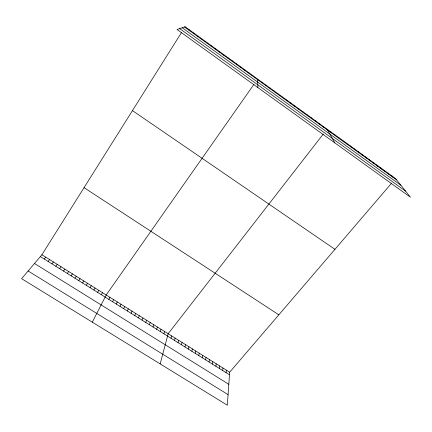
<?xml version="1.0" encoding="UTF-8"?>
<svg xmlns="http://www.w3.org/2000/svg" width="432" height="432" viewBox="0 0 432 432"><rect width="100%" height="100%" fill="white"/><g stroke="black" fill="none" stroke-linecap="round" stroke-linejoin="round"><path stroke-width="0.65" d="M253.449 76.691L253.465 76.07M391.586 183.211L229.662 372.222L227.335 405.221L21.6 278.678L41.899 254.761L181.645 32.303M226.103 372.659L226.303 370.121M222.712 370.543L222.939 368.021M249.226 73.645L249.28 73.051M219.316 368.42L219.569 365.909M215.914 366.298L216.189 363.798M212.506 364.165L212.803 361.676M209.088 362.032L209.412 359.554M205.664 359.894L206.01 357.431M202.235 357.75L202.603 355.298M244.987 70.589L245.079 70.022M198.796 355.601L199.19 353.16M195.356 353.452L195.772 351.022M191.9 351.292L192.343 348.878M188.444 349.132L188.908 346.729M184.977 346.966L185.468 344.574M181.499 344.795L182.018 342.419M178.022 342.619L178.562 340.254M240.743 67.527L240.867 66.982M174.533 340.443L175.095 338.089M171.034 338.256L171.628 335.918M160.169 363.911L168.151 333.742L323.244 134.087M163.928 333.812L164.565 331.501M160.31 331.555L160.979 329.254M156.686 329.292L157.383 327.008M236.482 64.46L236.644 63.941M153.058 327.024L153.776 324.751M149.418 324.751L150.163 322.493M145.768 322.472L146.54 320.225M142.117 320.188L142.916 317.957M138.451 317.898L139.277 315.684M134.784 315.603L135.632 313.4M131.101 313.308L131.981 311.116M232.216 61.382L232.411 60.885M127.418 311.002L128.32 308.826M123.719 308.696L124.654 306.531M120.02 306.38L120.976 304.236M116.305 304.063L117.293 301.93M112.59 301.741L113.605 299.619M108.859 299.408L109.901 297.302M227.934 58.293L228.166 57.823M92.291 322.159L106.196 294.986L253.984 84.305M101.38 294.737L102.481 292.658M97.627 292.394L98.755 290.331M93.868 290.045L95.024 287.998M90.099 287.69L91.282 285.655M86.324 285.331L87.534 283.311M223.641 55.199L223.911 54.756M82.539 282.965L83.776 280.962M78.743 280.595L80.012 278.608M74.941 278.219L76.237 276.242M71.129 275.837L72.457 273.877M67.311 273.451L68.666 271.507M63.482 271.058L64.865 269.131M59.648 268.666L61.058 266.749M219.343 52.099L219.65 51.678M55.804 266.263L57.245 264.362M51.948 263.855L53.422 261.97M48.087 261.441L49.588 259.573M44.215 259.022L45.749 257.17M215.028 48.989L215.368 48.595M210.703 45.868L211.081 45.5M206.366 42.741L206.782 42.401M202.014 39.609L202.473 39.296M197.656 36.461L198.153 36.175M193.288 33.313L193.817 33.053M188.903 30.154L189.475 29.916M28.134 270.983L228.08 394.637M34.495 263.488L228.809 384.296M40.338 256.597L229.484 374.771M41.899 254.761L229.662 372.222M84.056 187.65L278.84 314.82M132.457 110.603L334.94 249.329M179.69 28.62L405.594 191.155M184.507 26.984L396.7 179.977M182.212 27.761L400.945 185.312M391.84 175.867L392.942 177.266M388.103 173.173L389.178 174.55M384.361 170.473L385.403 171.828M380.603 167.762L381.618 169.101M376.839 165.051L377.827 166.369M373.07 162.329L374.02 163.625M369.284 159.602L370.213 160.877M365.494 156.865L366.39 158.123M361.697 154.127L362.561 155.363M357.885 151.378L358.722 152.593M354.067 148.624L354.872 149.818M350.239 145.865L351.011 147.037M346.399 143.095L347.144 144.245M342.554 140.324L343.267 141.453M338.699 137.543L339.379 138.65M334.832 134.752L335.486 135.837M330.961 131.96L331.576 133.024M327.073 129.157L334.827 142.884M323.071 126.274L323.627 127.289M319.059 123.379L319.583 124.373M315.041 120.479L315.533 121.451M311.008 117.569L311.467 118.519M306.963 114.653L307.39 115.582M302.913 111.731L303.302 112.639M298.847 108.799L299.209 109.685M294.775 105.862L295.099 106.72M290.693 102.919L290.984 103.756M286.6 99.965L286.859 100.78M282.496 97.006L282.717 97.794M278.381 94.036L278.57 94.802M274.255 91.06L274.406 91.805M270.119 88.079L270.238 88.798M265.972 85.088L266.058 85.779M261.814 82.091L261.868 82.76M257.645 79.083L257.861 87.572M185.117 26.779L177.066 29.511L410.4 197.192L395.572 178.556L185.117 26.779"/></g></svg>
